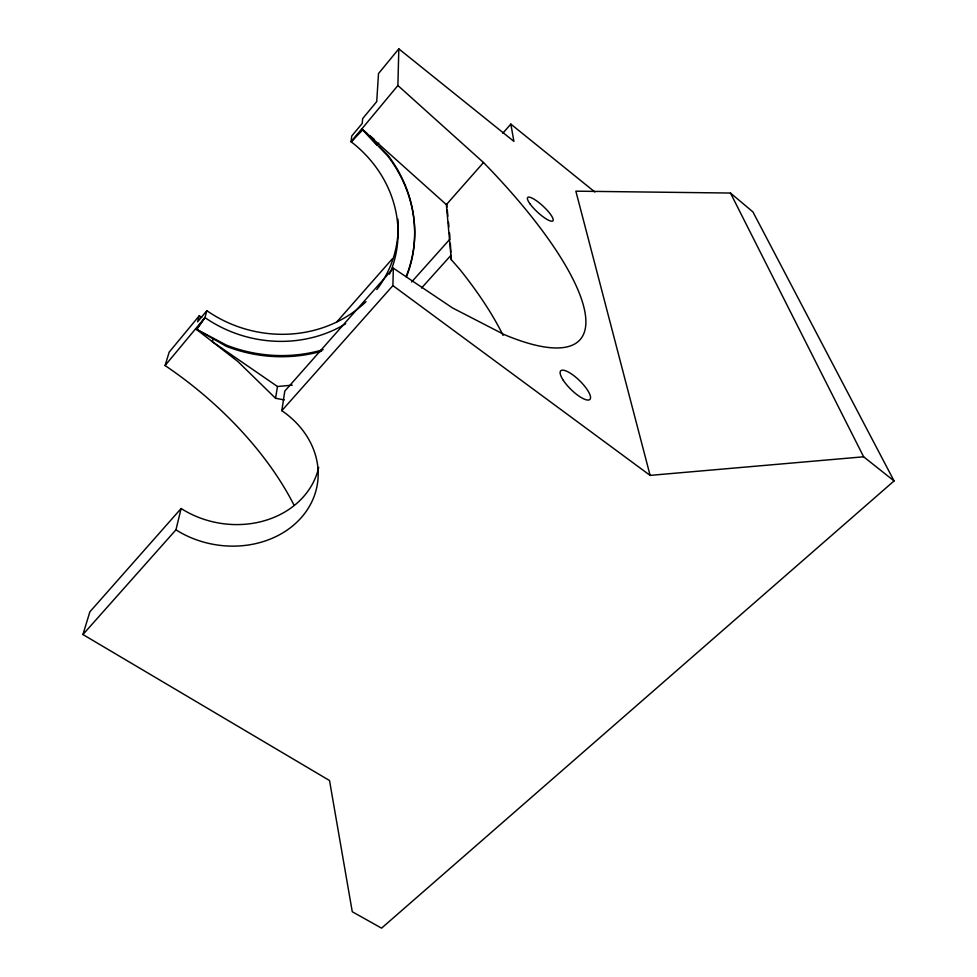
<?xml version="1.0" encoding="UTF-8"?>
<svg xmlns="http://www.w3.org/2000/svg" width="977" height="977" viewBox="0 0 977 977"><rect width="100%" height="100%" fill="white"/><g stroke="black" fill="none" stroke-linecap="round" stroke-linejoin="round"><path stroke-width="1.47" d="M894.065 480.94L863.631 456.796L650.108 475.384L575.856 191.174L730.478 193.043L752.925 211.911L894.065 480.94L381.567 928.15L352.27 911.736L329.518 780.525L82.935 634.537L175.945 529.839A91.117 76.34 9.8 0 0 301.136 517.786A91.117 76.34 9.8 0 0 281.816 410.67L392.901 285.614L393.34 268.174L452.461 307.902L504.217 334.586A260.004 72.237 41.2 0 0 483.505 162.524L397.895 85.512L398.811 48.85L513.902 141.372L510.849 124.103L502.801 133.251M503.106 335.416A253.006 86.025 40.7 0 0 459.715 269.273L451.301 259.699L446.367 204.633L361.759 128.866L387.722 155.929A140.346 128.378 15.5 0 1 406.347 277.053M389.554 274.146A123.297 112.795 15.5 0 0 351.109 141.75L351.696 136.096L362.235 123.395L362.65 118.583L376.731 101.596L378.502 73.58L398.811 48.85M281.816 410.67L284.783 391.118L393.34 268.174M284.295 399.898L275.563 398.286L277.468 386.501L212.021 341.449L195.656 328.748L165.076 365.545A232.086 122.32 38.8 0 1 294.15 505.414M175.945 529.839L181.124 508.504A89.066 75.217 10.1 0 0 318.697 467.433M365.996 301.698A122.137 111.976 15.8 0 1 206.843 310.686L204.962 317.61L196.768 329.444L213.853 338.494L212.021 341.449L237.863 361.502L275.563 398.286M201.75 317.44A137.684 126.473 16.1 0 1 199.296 315.766L197.586 321.848L206.843 310.686M82.935 634.537L89.872 611.834L181.124 508.504M165.076 365.545L169.18 352.123L199.296 315.766M196.353 329.261L204.962 317.61A123.297 112.795 15.5 0 0 345.711 323.766M367.328 133.641L362.748 129.868L351.109 141.75L361.759 128.866M361.746 129.013L397.895 85.512M195.656 328.748L204.962 317.61M378.807 143.069L377.024 145.194L362.748 129.868M336.833 321.897L392.156 259.015M446.367 204.633L483.505 162.524M411.622 281.987L450.104 238.95M421.551 288.02L451.044 255.229L451.301 259.699M351.109 141.75L362.43 129.514M277.468 386.501L292.233 385.17M213.853 338.494L226.615 345.223A140.138 128.231 15.5 0 0 323.179 349.656M196.768 329.444L226.346 346.346A140.346 128.378 15.5 0 0 321.628 351.195M392.901 285.614L650.108 475.384M510.849 124.103L594.859 191.993M369.624 135.534L374.215 139.296M379.357 146.55L387.759 155.025A140.138 128.231 15.5 0 1 413.821 217.883M730.478 193.043L863.631 456.796M446.709 204.046L447.014 207.075M447.307 210.116L447.893 216.186M448.48 222.255L448.919 226.811M449.518 232.88L449.957 237.435M450.36 243.395L450.873 252.274M413.979 219.336A140.138 128.231 15.5 0 1 406.347 276.015M397.895 219.068A122.137 111.976 15.8 0 1 376.817 289.571M563.363 380.407A20.432 6.155 44.4 0 0 589.473 399.752A20.432 6.155 44.4 0 0 573.218 375.192A20.432 6.155 44.4 0 0 563.363 380.407M529.888 203.704A17.195 4.091 42.8 0 0 552.139 221.193A17.195 4.091 42.8 0 0 538.877 202.557A17.195 4.091 42.8 0 0 529.888 203.704"/></g></svg>
